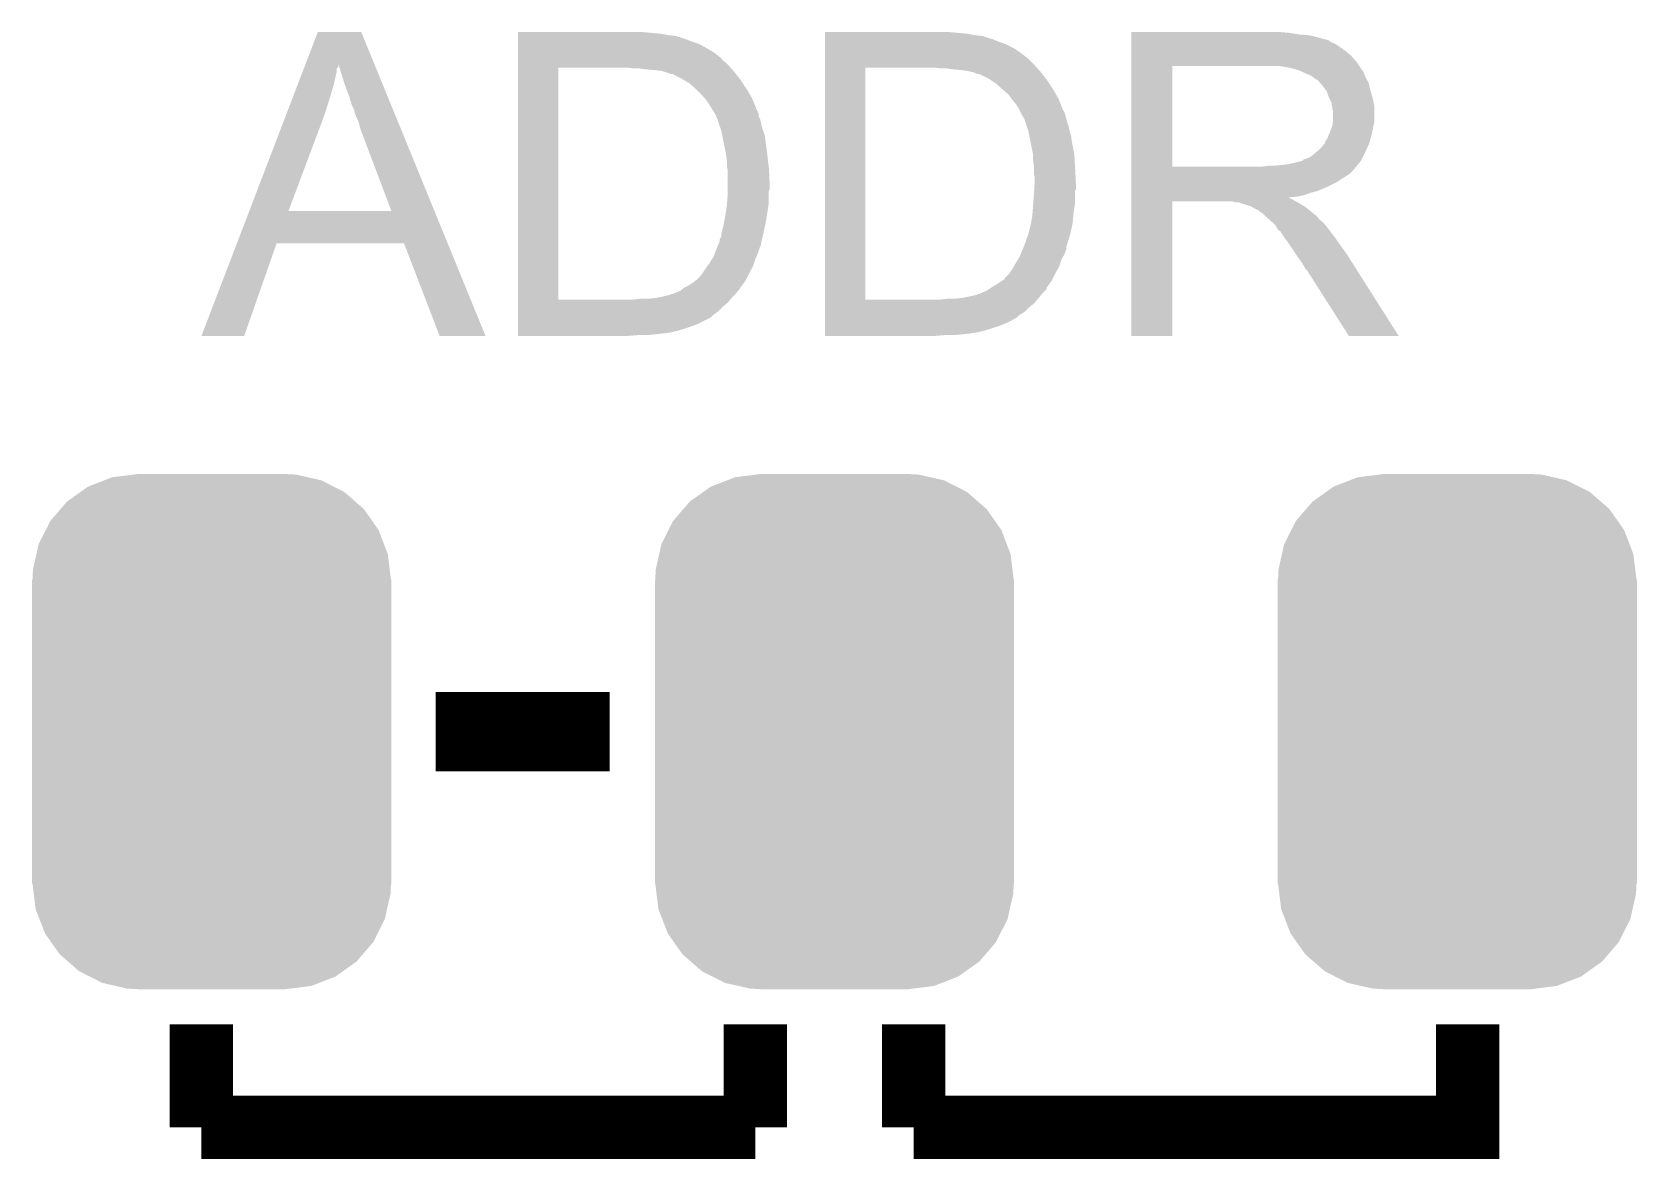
# Model space of a CAD drawing. Extents: x -0.05 to 0.95, y -0.15 to 1.54.
# Drawn here: x 0.3586 to 0.5614, y 0.166 to 0.3084 of the extents above; entities that cross this region are included whole.
import ezdxf

# ---------------------------------------------------------------- set-up
doc = ezdxf.new("R2010")
doc.units = 0
doc.layers.get('0').update_dxf_attribs({"linetype": 'CONTINUOUS'})
doc.layers.add('AIR_QUALITY3_CLICK_V100_GTO', color=14, linetype='CONTINUOUS')
doc.layers.add('AIR_QUALITY3_CLICK_V100_GTS', color=12, linetype='CONTINUOUS')

# ---------------------------------------------------------------- blocks, each defined once
blk = doc.blocks.new('CUSTOM_50')
for points in [[(-0.01259, 0.03214), (-0.00989, 0.03248), (0.01215, 0.03214), (0.01065, 0.03248)], [(-0.00989, 0.03248), (-0.00935, 0.03255), (0.01065, 0.03248), (0.00935, 0.03255)], [(-0.01657, 0.03029), (-0.01563, 0.03096), (0.01674, 0.03029), (0.01541, 0.03096)], [(-0.01563, 0.03096), (-0.01356, 0.03176), (0.01541, 0.03096), (0.01383, 0.03176)], [(-0.01356, 0.03176), (-0.01259, 0.03214), (0.01383, 0.03176), (0.01215, 0.03214)], [(-0.01908, 0.02815), (-0.01829, 0.02907), (0.0192, 0.02815), (0.01814, 0.02907)], [(-0.01829, 0.02907), (-0.01657, 0.03029), (0.01814, 0.02907), (0.01674, 0.03029)], [(-0.02097, 0.02548), (-0.02041, 0.0266), (0.02108, 0.02548), (0.0203, 0.0266)], [(-0.02041, 0.0266), (-0.01908, 0.02815), (0.0203, 0.0266), (0.0192, 0.02815)], [(-0.02188, 0.02368), (-0.02097, 0.02548), (0.02177, 0.02368), (0.02108, 0.02548)], [(-0.02259, 0.0205), (-0.02215, 0.02244), (0.02249, 0.0205), (0.02225, 0.02244)], [(-0.02215, 0.02244), (-0.02188, 0.02368), (0.02225, 0.02244), (0.02177, 0.02368)], [(-0.02265, 0.0192), (-0.02259, 0.0205), (0.02265, 0.0192), (0.02249, 0.0205)], [(-0.0227, -0.0192), (-0.0227, 0.0192), (0.0227, -0.0192), (0.0227, 0.0192)], [(-0.02249, -0.0205), (-0.02265, -0.0192), (0.02259, -0.0205), (0.02265, -0.0192)], [(-0.02225, -0.02244), (-0.02249, -0.0205), (0.02215, -0.02244), (0.02259, -0.0205)], [(-0.02177, -0.02368), (-0.02225, -0.02244), (0.02188, -0.02368), (0.02215, -0.02244)], [(-0.02108, -0.02548), (-0.02177, -0.02368), (0.02097, -0.02548), (0.02188, -0.02368)], [(-0.0203, -0.0266), (-0.02108, -0.02548), (0.02041, -0.0266), (0.02097, -0.02548)], [(-0.0192, -0.02815), (-0.0203, -0.0266), (0.01908, -0.02815), (0.02041, -0.0266)], [(-0.01814, -0.02907), (-0.0192, -0.02815), (0.01829, -0.02907), (0.01908, -0.02815)], [(-0.01674, -0.03029), (-0.01814, -0.02907), (0.01657, -0.03029), (0.01829, -0.02907)], [(-0.01541, -0.03096), (-0.01674, -0.03029), (0.01563, -0.03096), (0.01657, -0.03029)], [(-0.01383, -0.03176), (-0.01541, -0.03096), (0.01356, -0.03176), (0.01563, -0.03096)], [(-0.01215, -0.03214), (-0.01383, -0.03176), (0.01259, -0.03214), (0.01356, -0.03176)], [(-0.01065, -0.03248), (-0.01215, -0.03214), (0.00989, -0.03248), (0.01259, -0.03214)], [(-0.00935, -0.03255), (-0.01065, -0.03248), (0.00935, -0.03255), (0.00989, -0.03248)]]:
    blk.add_solid(points)

msp = doc.modelspace()

# ---------------------------------------------------------------- linework, layer by layer
at = {"layer": 'AIR_QUALITY3_CLICK_V100_GTO'}
for points, const_width in [([(0.4096, 0.22), (0.4316, 0.22)], 0.01), ([(0.38, 0.17), (0.38, 0.183)], 0.008), ([(0.45, 0.17), (0.45, 0.183)], 0.008), ([(0.47, 0.17), (0.47, 0.183)], 0.008), ([(0.47, 0.17), (0.54, 0.17), (0.54, 0.183)], 0.008), ([(0.38, 0.17), (0.45, 0.17)], 0.008)]:
    msp.add_lwpolyline(points, dxfattribs=dict(at, const_width=const_width))
for points in [[(0.39317, 0.30439), (0.3947, 0.3084), (0.40184, 0.30439), (0.4002, 0.3084)], [(0.3947, 0.3084), (0.3947, 0.3084), (0.4002, 0.3084), (0.3947, 0.3084)], [(0.42, 0.3082), (0.42, 0.3084), (0.438, 0.3082), (0.4358, 0.3084)], [(0.4588, 0.3082), (0.4588, 0.3084), (0.4767, 0.3082), (0.4745, 0.3084)], [(0.4975, 0.3083), (0.4975, 0.3084), (0.5175, 0.3083), (0.5163, 0.3084)], [(0.4975, 0.3081), (0.4975, 0.3083), (0.5187, 0.3081), (0.5175, 0.3083)], [(0.42, 0.308), (0.42, 0.3082), (0.4391, 0.308), (0.438, 0.3082)], [(0.42, 0.3079), (0.42, 0.308), (0.4401, 0.3079), (0.4391, 0.308)], [(0.42, 0.3078), (0.42, 0.3079), (0.4402, 0.3078), (0.4401, 0.3079)], [(0.42, 0.3077), (0.42, 0.3078), (0.4406, 0.3077), (0.4404, 0.3078)], [(0.42, 0.3078), (0.42, 0.3078), (0.4404, 0.3078), (0.4402, 0.3078)], [(0.42, 0.3075), (0.42, 0.3077), (0.4412, 0.3075), (0.4406, 0.3077)], [(0.42, 0.3072), (0.42, 0.3075), (0.442, 0.3072), (0.4412, 0.3075)], [(0.42, 0.3069), (0.42, 0.3072), (0.4429, 0.3069), (0.442, 0.3072)], [(0.42, 0.3064), (0.42, 0.3069), (0.4438, 0.3064), (0.4429, 0.3069)], [(0.42, 0.3058), (0.42, 0.3064), (0.4448, 0.3058), (0.4438, 0.3064)], [(0.4588, 0.308), (0.4588, 0.3082), (0.4778, 0.308), (0.4767, 0.3082)], [(0.4588, 0.3079), (0.4588, 0.308), (0.4788, 0.3079), (0.4778, 0.308)], [(0.4588, 0.3078), (0.4588, 0.3079), (0.479, 0.3078), (0.4788, 0.3079)], [(0.4588, 0.3077), (0.4588, 0.3078), (0.4793, 0.3077), (0.4791, 0.3078)], [(0.4588, 0.3078), (0.4588, 0.3078), (0.4791, 0.3078), (0.479, 0.3078)], [(0.4588, 0.3075), (0.4588, 0.3077), (0.48, 0.3075), (0.4793, 0.3077)], [(0.4588, 0.3072), (0.4588, 0.3075), (0.4807, 0.3072), (0.48, 0.3075)], [(0.4588, 0.3069), (0.4588, 0.3072), (0.4816, 0.3069), (0.4807, 0.3072)], [(0.4588, 0.3064), (0.4588, 0.3069), (0.4826, 0.3064), (0.4816, 0.3069)], [(0.4588, 0.3058), (0.4588, 0.3064), (0.4835, 0.3058), (0.4826, 0.3064)], [(0.4975, 0.308), (0.4975, 0.3081), (0.52, 0.308), (0.5187, 0.3081)], [(0.4975, 0.3077), (0.4975, 0.308), (0.5212, 0.3077), (0.52, 0.308)], [(0.4975, 0.3075), (0.4975, 0.3077), (0.5219, 0.3075), (0.5212, 0.3077)], [(0.4975, 0.3074), (0.4975, 0.3075), (0.5224, 0.3074), (0.5219, 0.3075)], [(0.4975, 0.3073), (0.4975, 0.3074), (0.5225, 0.3073), (0.5224, 0.3074)], [(0.4975, 0.3071), (0.4975, 0.3073), (0.5228, 0.3071), (0.5225, 0.3073)], [(0.4975, 0.3069), (0.4975, 0.3071), (0.5233, 0.3069), (0.5228, 0.3071)], [(0.4975, 0.3065), (0.4975, 0.3069), (0.5239, 0.3065), (0.5233, 0.3069)], [(0.4975, 0.306), (0.4975, 0.3065), (0.5246, 0.306), (0.5239, 0.3065)], [(0.39302, 0.304), (0.39317, 0.30439), (0.3973, 0.304), (0.3973, 0.30439)], [(0.3981, 0.3018), (0.3973, 0.30439), (0.4029, 0.3018), (0.40184, 0.30439)], [(0.42, 0.3051), (0.42, 0.3058), (0.4457, 0.3051), (0.4448, 0.3058)], [(0.42, 0.305), (0.42, 0.3051), (0.4457, 0.305), (0.4457, 0.3051)], [(0.42, 0.3048), (0.42, 0.305), (0.4459, 0.3048), (0.4458, 0.305)], [(0.42, 0.305), (0.42, 0.305), (0.4458, 0.305), (0.4457, 0.305)], [(0.42, 0.3046), (0.42, 0.3048), (0.4462, 0.3046), (0.4459, 0.3048)], [(0.42, 0.3041), (0.42, 0.3046), (0.4467, 0.3041), (0.4462, 0.3046)], [(0.4588, 0.3051), (0.4588, 0.3058), (0.4844, 0.3051), (0.4835, 0.3058)], [(0.4588, 0.3041), (0.4588, 0.3051), (0.4854, 0.3041), (0.4844, 0.3051)], [(0.4975, 0.3054), (0.4975, 0.306), (0.5253, 0.3054), (0.5246, 0.306)], [(0.4975, 0.3046), (0.4975, 0.3054), (0.526, 0.3046), (0.5253, 0.3054)], [(0.4975, 0.3041), (0.4975, 0.3046), (0.52633, 0.3041), (0.526, 0.3046)], [(0.39229, 0.3021), (0.39263, 0.303), (0.3968, 0.3021), (0.397, 0.303)], [(0.39263, 0.303), (0.39279, 0.3034), (0.397, 0.303), (0.3971, 0.3034)], [(0.39279, 0.3034), (0.39294, 0.3038), (0.3971, 0.3034), (0.3971, 0.3038)], [(0.39294, 0.3038), (0.39302, 0.304), (0.3971, 0.3038), (0.3973, 0.304)], [(0.42, 0.3039), (0.42, 0.3041), (0.44688, 0.3039), (0.4467, 0.3041)], [(0.42, 0.2746), (0.42, 0.3039), (0.4251, 0.2746), (0.4251, 0.3039)], [(0.42, 0.3039), (0.42, 0.3039), (0.4251, 0.3039), (0.434, 0.3039)], [(0.4347, 0.3038), (0.434, 0.3039), (0.44696, 0.3038), (0.44688, 0.3039)], [(0.4361, 0.3037), (0.4354, 0.3038), (0.44705, 0.3037), (0.44696, 0.3038)], [(0.4372, 0.3036), (0.4361, 0.3037), (0.44714, 0.3036), (0.44705, 0.3037)], [(0.4381, 0.3035), (0.4372, 0.3036), (0.44723, 0.3035), (0.44714, 0.3036)], [(0.4388, 0.3033), (0.4381, 0.3035), (0.4474, 0.3033), (0.44723, 0.3035)], [(0.4393, 0.3031), (0.4388, 0.3033), (0.44756, 0.3031), (0.4474, 0.3033)], [(0.4397, 0.303), (0.4396, 0.3031), (0.44763, 0.303), (0.44756, 0.3031)], [(0.4407, 0.3025), (0.4397, 0.303), (0.44802, 0.3025), (0.44763, 0.303)], [(0.44087, 0.3024), (0.4407, 0.3025), (0.4481, 0.3024), (0.44802, 0.3025)], [(0.4417, 0.3019), (0.44087, 0.3024), (0.44843, 0.3019), (0.4481, 0.3024)], [(0.4588, 0.3039), (0.4588, 0.3041), (0.48557, 0.3039), (0.4854, 0.3041)], [(0.4588, 0.2746), (0.4588, 0.3039), (0.4639, 0.2746), (0.4639, 0.3039)], [(0.4588, 0.3039), (0.4588, 0.3039), (0.4639, 0.3039), (0.4727, 0.3039)], [(0.4735, 0.3038), (0.4727, 0.3039), (0.48566, 0.3038), (0.48557, 0.3039)], [(0.4748, 0.3037), (0.4742, 0.3038), (0.48575, 0.3037), (0.48566, 0.3038)], [(0.476, 0.3036), (0.4748, 0.3037), (0.48584, 0.3036), (0.48575, 0.3037)], [(0.4768, 0.3035), (0.476, 0.3036), (0.48593, 0.3035), (0.48584, 0.3036)], [(0.4776, 0.3033), (0.4768, 0.3035), (0.4861, 0.3033), (0.48593, 0.3035)], [(0.4781, 0.3031), (0.4776, 0.3033), (0.48626, 0.3031), (0.4861, 0.3033)], [(0.4795, 0.3025), (0.4783, 0.3031), (0.48672, 0.3025), (0.48626, 0.3031)], [(0.47965, 0.3024), (0.4795, 0.3025), (0.4868, 0.3024), (0.48672, 0.3025)], [(0.4804, 0.3019), (0.47965, 0.3024), (0.48713, 0.3019), (0.4868, 0.3024)], [(0.4975, 0.2914), (0.4975, 0.3041), (0.5027, 0.2914), (0.5027, 0.3041)], [(0.4975, 0.3041), (0.4975, 0.3041), (0.5027, 0.3041), (0.5148, 0.3041)], [(0.5175, 0.3039), (0.5163, 0.3041), (0.52647, 0.3039), (0.52633, 0.3041)], [(0.51823, 0.3037), (0.5175, 0.3039), (0.5266, 0.3037), (0.52647, 0.3039)], [(0.5186, 0.3036), (0.51823, 0.3037), (0.5266, 0.3036), (0.5266, 0.3037)], [(0.5195, 0.3032), (0.5186, 0.3036), (0.5269, 0.3032), (0.5267, 0.3036)], [(0.5186, 0.3036), (0.5186, 0.3036), (0.5267, 0.3036), (0.5266, 0.3036)], [(0.5202, 0.3029), (0.5195, 0.3032), (0.52702, 0.3029), (0.5269, 0.3032)], [(0.52047, 0.3027), (0.5202, 0.3029), (0.5271, 0.3027), (0.52702, 0.3029)], [(0.5206, 0.3026), (0.52047, 0.3027), (0.52716, 0.3026), (0.5271, 0.3027)], [(0.5209, 0.3024), (0.5206, 0.3026), (0.52727, 0.3024), (0.52716, 0.3026)], [(0.52135, 0.302), (0.521, 0.3024), (0.5275, 0.302), (0.52727, 0.3024)], [(0.39087, 0.2984), (0.39187, 0.301), (0.3957, 0.2984), (0.3965, 0.301)], [(0.39187, 0.301), (0.39229, 0.3021), (0.3965, 0.301), (0.3968, 0.3021)], [(0.3986, 0.3005), (0.3981, 0.3018), (0.40343, 0.3005), (0.4029, 0.3018)], [(0.399, 0.2992), (0.3986, 0.3005), (0.40396, 0.2992), (0.40343, 0.3005)], [(0.4425, 0.3012), (0.4417, 0.3019), (0.4489, 0.3012), (0.44843, 0.3019)], [(0.4432, 0.3005), (0.4425, 0.3012), (0.44931, 0.3005), (0.4489, 0.3012)], [(0.44363, 0.3), (0.4432, 0.3005), (0.4496, 0.3), (0.44931, 0.3005)], [(0.4812, 0.3012), (0.4804, 0.3019), (0.4876, 0.3012), (0.48713, 0.3019)], [(0.482, 0.3005), (0.4812, 0.3012), (0.48801, 0.3005), (0.4876, 0.3012)], [(0.48236, 0.3), (0.482, 0.3005), (0.4883, 0.3), (0.48801, 0.3005)], [(0.5217, 0.3016), (0.52135, 0.302), (0.52759, 0.3016), (0.5275, 0.302)], [(0.52206, 0.3011), (0.5217, 0.3016), (0.5277, 0.3011), (0.52759, 0.3016)], [(0.5222, 0.3009), (0.52206, 0.3011), (0.52776, 0.3009), (0.5277, 0.3011)], [(0.5225, 0.3001), (0.5222, 0.3009), (0.528, 0.3001), (0.52776, 0.3009)], [(0.39034, 0.297), (0.39087, 0.2984), (0.3952, 0.297), (0.3957, 0.2984)], [(0.3993, 0.2986), (0.399, 0.2992), (0.40421, 0.2986), (0.40396, 0.2992)], [(0.3994, 0.2981), (0.3993, 0.2986), (0.40441, 0.2981), (0.40421, 0.2986)], [(0.4438, 0.2998), (0.44363, 0.3), (0.44968, 0.2998), (0.4496, 0.3)], [(0.4442, 0.2992), (0.4438, 0.2998), (0.44992, 0.2992), (0.44968, 0.2998)], [(0.4443, 0.299), (0.4442, 0.2992), (0.45, 0.299), (0.44992, 0.2992)], [(0.4444, 0.2989), (0.4443, 0.299), (0.45004, 0.2989), (0.45, 0.299)], [(0.4445, 0.2987), (0.4444, 0.2989), (0.45012, 0.2987), (0.45004, 0.2989)], [(0.44463, 0.2985), (0.4445, 0.2987), (0.4502, 0.2985), (0.45012, 0.2987)], [(0.4447, 0.2984), (0.44463, 0.2985), (0.4503, 0.2984), (0.4502, 0.2985)], [(0.4449, 0.2981), (0.4447, 0.2984), (0.4504, 0.2981), (0.4503, 0.2984)], [(0.4825, 0.2998), (0.48236, 0.3), (0.48838, 0.2998), (0.4883, 0.3)], [(0.483, 0.2992), (0.4825, 0.2998), (0.48862, 0.2992), (0.48838, 0.2998)], [(0.4831, 0.299), (0.483, 0.2992), (0.4887, 0.299), (0.48862, 0.2992)], [(0.4832, 0.2989), (0.4831, 0.299), (0.48874, 0.2989), (0.4887, 0.299)], [(0.4834, 0.2985), (0.4832, 0.2989), (0.4889, 0.2985), (0.48874, 0.2989)], [(0.48345, 0.2984), (0.4834, 0.2985), (0.489, 0.2984), (0.4889, 0.2985)], [(0.4836, 0.2981), (0.48345, 0.2984), (0.4891, 0.2981), (0.489, 0.2984)], [(0.5228, 0.2995), (0.5225, 0.3001), (0.52812, 0.2995), (0.528, 0.3001)], [(0.52286, 0.2991), (0.5228, 0.2995), (0.5282, 0.2991), (0.52812, 0.2995)], [(0.5229, 0.2988), (0.52286, 0.2991), (0.5282, 0.2988), (0.5282, 0.2991)], [(0.523, 0.2983), (0.5229, 0.2988), (0.5282, 0.2983), (0.5282, 0.2988)], [(0.523, 0.2972), (0.523, 0.2983), (0.5282, 0.2972), (0.5282, 0.2983)], [(0.38605, 0.2858), (0.39034, 0.297), (0.391, 0.2858), (0.3952, 0.297)], [(0.3996, 0.2976), (0.3994, 0.2981), (0.40462, 0.2976), (0.40441, 0.2981)], [(0.3998, 0.2972), (0.3996, 0.2976), (0.40478, 0.2972), (0.40462, 0.2976)], [(0.4, 0.2966), (0.3998, 0.2972), (0.40502, 0.2966), (0.40478, 0.2972)], [(0.4, 0.2964), (0.4, 0.2966), (0.40511, 0.2964), (0.40502, 0.2966)], [(0.404, 0.2858), (0.4, 0.2964), (0.40944, 0.2858), (0.40511, 0.2964)], [(0.44503, 0.2978), (0.4449, 0.2981), (0.4504, 0.2978), (0.4504, 0.2981)], [(0.4452, 0.2974), (0.44503, 0.2978), (0.4506, 0.2974), (0.4504, 0.2978)], [(0.44533, 0.297), (0.4452, 0.2974), (0.4507, 0.297), (0.4506, 0.2974)], [(0.4455, 0.2965), (0.44533, 0.297), (0.4508, 0.2965), (0.4507, 0.297)], [(0.4457, 0.2959), (0.4455, 0.2965), (0.451, 0.2959), (0.4508, 0.2965)], [(0.48377, 0.2978), (0.4836, 0.2981), (0.4892, 0.2978), (0.4891, 0.2981)], [(0.484, 0.2974), (0.48377, 0.2978), (0.4893, 0.2974), (0.4892, 0.2978)], [(0.48413, 0.297), (0.484, 0.2974), (0.4894, 0.297), (0.4893, 0.2974)], [(0.4843, 0.2965), (0.48413, 0.297), (0.4896, 0.2965), (0.4894, 0.297)], [(0.4845, 0.2959), (0.4843, 0.2965), (0.4897, 0.2959), (0.4896, 0.2965)], [(0.5225, 0.2955), (0.5229, 0.2965), (0.5279, 0.2955), (0.5281, 0.2965)], [(0.5229, 0.2965), (0.52296, 0.2969), (0.5281, 0.2965), (0.5282, 0.2969)], [(0.52296, 0.2969), (0.523, 0.2972), (0.5282, 0.2969), (0.5282, 0.2972)], [(0.44582, 0.2953), (0.4457, 0.2959), (0.4512, 0.2953), (0.451, 0.2959)], [(0.44598, 0.2945), (0.44582, 0.2953), (0.4513, 0.2945), (0.4512, 0.2953)], [(0.44628, 0.293), (0.44598, 0.2945), (0.4515, 0.293), (0.4513, 0.2945)], [(0.48462, 0.2953), (0.4845, 0.2959), (0.4899, 0.2953), (0.4897, 0.2959)], [(0.48478, 0.2945), (0.48462, 0.2953), (0.49, 0.2945), (0.4899, 0.2953)], [(0.48508, 0.293), (0.48478, 0.2945), (0.4903, 0.293), (0.49, 0.2945)], [(0.5216, 0.2939), (0.522, 0.2944), (0.52737, 0.2939), (0.5276, 0.2944)], [(0.522, 0.2945), (0.5221, 0.2947), (0.52763, 0.2945), (0.52768, 0.2947)], [(0.522, 0.2944), (0.522, 0.2945), (0.5276, 0.2944), (0.52763, 0.2945)], [(0.5221, 0.2947), (0.5223, 0.295), (0.52768, 0.2947), (0.52776, 0.295)], [(0.5223, 0.295), (0.5225, 0.2955), (0.52776, 0.295), (0.5279, 0.2955)], [(0.4463, 0.2929), (0.44628, 0.293), (0.45151, 0.2929), (0.4515, 0.293)], [(0.4464, 0.2922), (0.4463, 0.2929), (0.45159, 0.2922), (0.45151, 0.2929)], [(0.4464, 0.2915), (0.4464, 0.2922), (0.45168, 0.2915), (0.45159, 0.2922)], [(0.4851, 0.2929), (0.48508, 0.293), (0.49031, 0.2929), (0.4903, 0.293)], [(0.4851, 0.2922), (0.4851, 0.2929), (0.49035, 0.2922), (0.49031, 0.2929)], [(0.4852, 0.2915), (0.4851, 0.2922), (0.49039, 0.2915), (0.49035, 0.2922)], [(0.5182, 0.2919), (0.519, 0.2921), (0.52633, 0.2919), (0.5265, 0.2921)], [(0.5191, 0.2921), (0.5193, 0.2923), (0.5265, 0.2921), (0.5266, 0.2923)], [(0.5193, 0.2923), (0.5196, 0.2924), (0.5266, 0.2923), (0.52665, 0.2924)], [(0.5196, 0.2924), (0.5201, 0.2926), (0.52665, 0.2924), (0.52675, 0.2926)], [(0.5201, 0.2926), (0.52097, 0.2933), (0.52675, 0.2926), (0.5271, 0.2933)], [(0.52097, 0.2933), (0.5211, 0.2934), (0.5271, 0.2933), (0.52715, 0.2934)], [(0.5211, 0.2934), (0.5216, 0.2939), (0.52715, 0.2934), (0.52737, 0.2939)], [(0.44644, 0.2913), (0.4464, 0.2915), (0.4517, 0.2913), (0.45168, 0.2915)], [(0.4465, 0.291), (0.44644, 0.2913), (0.45172, 0.291), (0.4517, 0.2913)], [(0.4465, 0.2894), (0.4465, 0.291), (0.4518, 0.2894), (0.45172, 0.291)], [(0.4852, 0.2913), (0.4852, 0.2915), (0.4904, 0.2913), (0.49039, 0.2915)], [(0.4852, 0.2905), (0.4852, 0.2913), (0.49044, 0.2905), (0.4904, 0.2913)], [(0.4853, 0.29), (0.4852, 0.2905), (0.49047, 0.29), (0.49044, 0.2905)], [(0.4975, 0.291), (0.4975, 0.2914), (0.5256, 0.291), (0.52592, 0.2914)], [(0.4975, 0.2914), (0.4975, 0.2914), (0.5141, 0.2914), (0.5027, 0.2914)], [(0.4975, 0.2905), (0.4975, 0.291), (0.5251, 0.2905), (0.5256, 0.291)], [(0.4975, 0.2901), (0.4975, 0.2905), (0.5245, 0.2901), (0.5251, 0.2905)], [(0.4975, 0.2898), (0.4975, 0.2901), (0.524, 0.2898), (0.5245, 0.2901)], [(0.5141, 0.2914), (0.5148, 0.2915), (0.52592, 0.2914), (0.526, 0.2915)], [(0.5155, 0.2915), (0.5173, 0.2917), (0.526, 0.2915), (0.52617, 0.2917)], [(0.5173, 0.2917), (0.5182, 0.2919), (0.52617, 0.2917), (0.52633, 0.2919)], [(0.4465, 0.2886), (0.4465, 0.2894), (0.4518, 0.2886), (0.4518, 0.2894)], [(0.4465, 0.2883), (0.4465, 0.2886), (0.4517, 0.2883), (0.4518, 0.2886)], [(0.4465, 0.2879), (0.4465, 0.2883), (0.4517, 0.2879), (0.4517, 0.2883)], [(0.4852, 0.2879), (0.48523, 0.2883), (0.4904, 0.2879), (0.4904, 0.2883)], [(0.48523, 0.2883), (0.48524, 0.2886), (0.4904, 0.2883), (0.4905, 0.2886)], [(0.48524, 0.2886), (0.48529, 0.2894), (0.4905, 0.2886), (0.4905, 0.2894)], [(0.48529, 0.2894), (0.4853, 0.2895), (0.4905, 0.2894), (0.49049, 0.2895)], [(0.4853, 0.2895), (0.4853, 0.29), (0.49049, 0.2895), (0.49047, 0.29)], [(0.4975, 0.2895), (0.4975, 0.2898), (0.5236, 0.2895), (0.524, 0.2898)], [(0.4975, 0.2889), (0.4975, 0.2895), (0.5224, 0.2889), (0.5236, 0.2895)], [(0.4975, 0.2883), (0.4975, 0.2889), (0.521, 0.2883), (0.5224, 0.2889)], [(0.4975, 0.2881), (0.4975, 0.2883), (0.5202, 0.2881), (0.521, 0.2883)], [(0.4975, 0.2878), (0.4975, 0.2881), (0.5194, 0.2878), (0.5202, 0.2881)], [(0.44625, 0.2855), (0.4464, 0.2865), (0.4515, 0.2855), (0.45165, 0.2865)], [(0.4464, 0.2865), (0.44642, 0.2868), (0.45165, 0.2865), (0.4517, 0.2868)], [(0.44642, 0.2868), (0.4465, 0.2879), (0.4517, 0.2868), (0.4517, 0.2879)], [(0.48502, 0.2855), (0.4851, 0.2865), (0.4902, 0.2855), (0.49035, 0.2865)], [(0.4851, 0.2865), (0.48512, 0.2868), (0.49035, 0.2865), (0.4904, 0.2868)], [(0.48512, 0.2868), (0.4852, 0.2879), (0.4904, 0.2868), (0.4904, 0.2879)], [(0.4975, 0.2876), (0.4975, 0.2878), (0.5184, 0.2876), (0.5194, 0.2878)], [(0.4975, 0.2875), (0.4975, 0.2876), (0.5174, 0.2875), (0.5184, 0.2876)], [(0.4975, 0.2874), (0.4975, 0.2875), (0.5175, 0.2874), (0.5174, 0.2875)], [(0.4975, 0.2873), (0.4975, 0.2874), (0.5178, 0.2873), (0.5175, 0.2874)], [(0.4975, 0.2871), (0.4975, 0.2873), (0.5181, 0.2871), (0.5178, 0.2873)], [(0.4975, 0.287), (0.4975, 0.2871), (0.5183, 0.287), (0.5181, 0.2871)], [(0.4975, 0.27), (0.4975, 0.287), (0.5027, 0.27), (0.5027, 0.287)], [(0.4975, 0.287), (0.4975, 0.287), (0.5027, 0.287), (0.5103, 0.287)], [(0.5106, 0.2869), (0.5103, 0.287), (0.5185, 0.2869), (0.5183, 0.287)], [(0.5113, 0.2868), (0.5111, 0.2869), (0.51867, 0.2868), (0.5185, 0.2869)], [(0.5122, 0.2865), (0.5113, 0.2868), (0.51917, 0.2865), (0.51867, 0.2868)], [(0.5126, 0.2864), (0.5122, 0.2865), (0.51933, 0.2864), (0.51917, 0.2865)], [(0.51275, 0.2863), (0.5126, 0.2864), (0.5195, 0.2863), (0.51933, 0.2864)], [(0.5129, 0.2862), (0.51275, 0.2863), (0.51963, 0.2862), (0.5195, 0.2863)], [(0.5135, 0.2859), (0.5129, 0.2862), (0.52, 0.2859), (0.51963, 0.2862)], [(0.38448, 0.2817), (0.38605, 0.2858), (0.41112, 0.2817), (0.40944, 0.2858)], [(0.38605, 0.2858), (0.38605, 0.2858), (0.404, 0.2858), (0.391, 0.2858)], [(0.4457, 0.2829), (0.446, 0.2841), (0.451, 0.2829), (0.45126, 0.2841)], [(0.446, 0.2841), (0.44604, 0.2843), (0.45126, 0.2841), (0.4513, 0.2843)], [(0.44604, 0.2843), (0.4462, 0.2852), (0.4513, 0.2843), (0.45145, 0.2852)], [(0.4462, 0.2852), (0.44625, 0.2855), (0.45145, 0.2852), (0.4515, 0.2855)], [(0.4845, 0.2829), (0.4848, 0.2841), (0.4898, 0.2829), (0.49006, 0.2841)], [(0.4848, 0.2841), (0.48484, 0.2843), (0.49006, 0.2841), (0.4901, 0.2843)], [(0.48484, 0.2843), (0.485, 0.2852), (0.4901, 0.2843), (0.49018, 0.2852)], [(0.485, 0.2852), (0.48502, 0.2855), (0.49018, 0.2852), (0.4902, 0.2855)], [(0.5136, 0.2858), (0.5136, 0.2859), (0.52012, 0.2858), (0.52, 0.2859)], [(0.5141, 0.2855), (0.5136, 0.2858), (0.5205, 0.2855), (0.52012, 0.2858)], [(0.5142, 0.2854), (0.5141, 0.2855), (0.5206, 0.2854), (0.5205, 0.2855)], [(0.5144, 0.2852), (0.5142, 0.2854), (0.5209, 0.2852), (0.5206, 0.2854)], [(0.5145, 0.2851), (0.5144, 0.2852), (0.52098, 0.2851), (0.5209, 0.2852)], [(0.51495, 0.2847), (0.5145, 0.2851), (0.5213, 0.2847), (0.52098, 0.2851)], [(0.5154, 0.2843), (0.51495, 0.2847), (0.52178, 0.2843), (0.5213, 0.2847)], [(0.5155, 0.2842), (0.5154, 0.2843), (0.5219, 0.2842), (0.52178, 0.2843)], [(0.5158, 0.2839), (0.5155, 0.2842), (0.52213, 0.2839), (0.5219, 0.2842)], [(0.44534, 0.2816), (0.4455, 0.282), (0.4507, 0.2816), (0.45079, 0.282)], [(0.4455, 0.2822), (0.4457, 0.2826), (0.45084, 0.2822), (0.45093, 0.2826)], [(0.4455, 0.282), (0.4455, 0.2822), (0.45079, 0.282), (0.45084, 0.2822)], [(0.4457, 0.2826), (0.4457, 0.2829), (0.45093, 0.2826), (0.451, 0.2829)], [(0.48404, 0.2816), (0.4842, 0.282), (0.4894, 0.2816), (0.48952, 0.282)], [(0.4842, 0.2821), (0.4843, 0.2822), (0.48955, 0.2821), (0.48958, 0.2822)], [(0.4842, 0.282), (0.4842, 0.2821), (0.48952, 0.282), (0.48955, 0.2821)], [(0.4843, 0.2824), (0.4844, 0.2826), (0.48965, 0.2824), (0.48971, 0.2826)], [(0.4843, 0.2822), (0.4843, 0.2824), (0.48958, 0.2822), (0.48965, 0.2824)], [(0.4844, 0.2826), (0.4845, 0.2829), (0.48971, 0.2826), (0.4898, 0.2829)], [(0.516, 0.2835), (0.5158, 0.2839), (0.52243, 0.2835), (0.52213, 0.2839)], [(0.5161, 0.2834), (0.516, 0.2835), (0.5225, 0.2834), (0.52243, 0.2835)], [(0.5162, 0.2833), (0.5161, 0.2834), (0.52258, 0.2833), (0.5225, 0.2834)], [(0.5168, 0.2825), (0.5163, 0.2833), (0.5232, 0.2825), (0.52258, 0.2833)], [(0.5174, 0.2817), (0.5168, 0.2825), (0.52376, 0.2817), (0.5232, 0.2825)], [(0.38, 0.27), (0.38448, 0.2817), (0.3854, 0.27), (0.3895, 0.2817)], [(0.38448, 0.2817), (0.38448, 0.2817), (0.3895, 0.2817), (0.4056, 0.2817)], [(0.4101, 0.27), (0.4056, 0.2817), (0.4159, 0.27), (0.41112, 0.2817)], [(0.44451, 0.2797), (0.4447, 0.28), (0.45, 0.2797), (0.45013, 0.28)], [(0.4447, 0.28), (0.44486, 0.2804), (0.45013, 0.28), (0.4503, 0.2804)], [(0.44486, 0.2804), (0.44522, 0.2813), (0.4503, 0.2804), (0.4506, 0.2813)], [(0.44522, 0.2813), (0.44526, 0.2814), (0.4506, 0.2813), (0.4507, 0.2814)], [(0.44526, 0.2814), (0.44534, 0.2816), (0.4507, 0.2814), (0.4507, 0.2816)], [(0.48321, 0.2797), (0.4834, 0.28), (0.4887, 0.2797), (0.48887, 0.28)], [(0.4834, 0.28), (0.48356, 0.2804), (0.48887, 0.28), (0.4891, 0.2804)], [(0.48356, 0.2804), (0.4838, 0.281), (0.4891, 0.2804), (0.4893, 0.281)], [(0.4838, 0.281), (0.48392, 0.2813), (0.4893, 0.281), (0.4893, 0.2813)], [(0.48392, 0.2813), (0.48396, 0.2814), (0.4893, 0.2813), (0.4894, 0.2814)], [(0.48396, 0.2814), (0.48404, 0.2816), (0.4894, 0.2814), (0.4894, 0.2816)], [(0.51753, 0.2815), (0.5174, 0.2817), (0.5239, 0.2815), (0.52376, 0.2817)], [(0.51827, 0.2804), (0.51753, 0.2815), (0.5247, 0.2804), (0.5239, 0.2815)], [(0.5186, 0.2799), (0.51827, 0.2804), (0.52502, 0.2799), (0.5247, 0.2804)], [(0.5191, 0.2792), (0.5186, 0.2799), (0.52546, 0.2792), (0.52502, 0.2799)], [(0.443, 0.2775), (0.4433, 0.2779), (0.449, 0.2775), (0.4492, 0.2779)], [(0.4433, 0.2779), (0.4437, 0.2785), (0.4492, 0.2779), (0.44953, 0.2785)], [(0.4437, 0.2785), (0.44391, 0.2788), (0.44953, 0.2785), (0.4497, 0.2788)], [(0.44391, 0.2788), (0.4442, 0.2792), (0.4497, 0.2788), (0.44983, 0.2792)], [(0.4442, 0.2792), (0.44451, 0.2797), (0.44983, 0.2792), (0.45, 0.2797)], [(0.4815, 0.2773), (0.4821, 0.2779), (0.4876, 0.2773), (0.4879, 0.2779)], [(0.4821, 0.2779), (0.4825, 0.2785), (0.4879, 0.2779), (0.48823, 0.2785)], [(0.4825, 0.2785), (0.48267, 0.2788), (0.48823, 0.2785), (0.4884, 0.2788)], [(0.48267, 0.2788), (0.4829, 0.2792), (0.4884, 0.2788), (0.48853, 0.2792)], [(0.4829, 0.2792), (0.48321, 0.2797), (0.48853, 0.2792), (0.4887, 0.2797)], [(0.5195, 0.2785), (0.5191, 0.2792), (0.52591, 0.2785), (0.52546, 0.2792)], [(0.5198, 0.2782), (0.5195, 0.2785), (0.5261, 0.2782), (0.52591, 0.2785)], [(0.5199, 0.278), (0.5198, 0.2782), (0.52622, 0.278), (0.5261, 0.2782)], [(0.525, 0.27), (0.5199, 0.278), (0.5313, 0.27), (0.52622, 0.278)], [(0.4405, 0.2757), (0.44075, 0.2759), (0.4478, 0.2757), (0.448, 0.2759)], [(0.44075, 0.2759), (0.441, 0.2761), (0.448, 0.2759), (0.4481, 0.2761)], [(0.441, 0.2761), (0.4416, 0.2764), (0.4481, 0.2761), (0.44832, 0.2764)], [(0.4416, 0.2764), (0.4422, 0.2768), (0.44832, 0.2764), (0.44862, 0.2768)], [(0.4422, 0.2768), (0.44233, 0.2769), (0.44862, 0.2768), (0.4487, 0.2769)], [(0.44233, 0.2769), (0.4427, 0.2772), (0.4487, 0.2769), (0.44885, 0.2772)], [(0.4427, 0.2772), (0.443, 0.2775), (0.44885, 0.2772), (0.449, 0.2775)], [(0.4792, 0.2757), (0.4795, 0.2759), (0.4866, 0.2757), (0.4868, 0.2759)], [(0.4795, 0.2759), (0.4798, 0.2761), (0.4868, 0.2759), (0.4868, 0.2761)], [(0.4798, 0.2761), (0.4803, 0.2764), (0.4868, 0.2761), (0.48702, 0.2764)], [(0.4803, 0.2764), (0.48105, 0.2769), (0.48702, 0.2764), (0.4874, 0.2769)], [(0.48105, 0.2769), (0.4815, 0.2772), (0.4874, 0.2769), (0.48755, 0.2772)], [(0.4815, 0.2772), (0.4815, 0.2773), (0.48755, 0.2772), (0.4876, 0.2773)], [(0.42, 0.2742), (0.42, 0.2746), (0.4465, 0.2742), (0.44683, 0.2746)], [(0.42, 0.2746), (0.42, 0.2746), (0.4346, 0.2746), (0.4251, 0.2746)], [(0.42, 0.2737), (0.42, 0.2742), (0.4459, 0.2737), (0.4465, 0.2742)], [(0.4346, 0.2746), (0.4354, 0.2747), (0.44683, 0.2746), (0.44692, 0.2747)], [(0.4364, 0.2747), (0.4374, 0.2748), (0.44692, 0.2747), (0.447, 0.2748)], [(0.4374, 0.2748), (0.4384, 0.275), (0.447, 0.2748), (0.4472, 0.275)], [(0.4384, 0.275), (0.4392, 0.2752), (0.4472, 0.275), (0.4474, 0.2752)], [(0.4392, 0.2752), (0.4393, 0.2753), (0.4474, 0.2752), (0.4475, 0.2753)], [(0.4396, 0.2753), (0.44, 0.2755), (0.4475, 0.2753), (0.44765, 0.2755)], [(0.44, 0.2755), (0.4405, 0.2757), (0.44765, 0.2755), (0.4478, 0.2757)], [(0.4588, 0.2742), (0.4588, 0.2746), (0.4853, 0.2742), (0.48563, 0.2746)], [(0.4588, 0.2746), (0.4588, 0.2746), (0.4734, 0.2746), (0.4639, 0.2746)], [(0.4588, 0.2737), (0.4588, 0.2742), (0.4847, 0.2737), (0.4853, 0.2742)], [(0.4734, 0.2746), (0.4742, 0.2747), (0.48563, 0.2746), (0.48572, 0.2747)], [(0.4751, 0.2747), (0.4761, 0.2748), (0.48572, 0.2747), (0.4858, 0.2748)], [(0.4761, 0.2748), (0.4771, 0.275), (0.4858, 0.2748), (0.48596, 0.275)], [(0.4771, 0.275), (0.478, 0.2752), (0.48596, 0.275), (0.48612, 0.2752)], [(0.478, 0.2752), (0.4781, 0.2753), (0.48612, 0.2752), (0.4862, 0.2753)], [(0.4783, 0.2753), (0.4787, 0.2755), (0.4862, 0.2753), (0.4864, 0.2755)], [(0.4787, 0.2755), (0.4792, 0.2757), (0.4864, 0.2755), (0.4866, 0.2757)], [(0.42, 0.2731), (0.42, 0.2737), (0.4453, 0.2731), (0.4459, 0.2737)], [(0.42, 0.2726), (0.42, 0.2731), (0.4446, 0.2726), (0.4453, 0.2731)], [(0.42, 0.2723), (0.42, 0.2726), (0.4443, 0.2723), (0.4446, 0.2726)], [(0.42, 0.2715), (0.42, 0.2723), (0.4427, 0.2715), (0.4443, 0.2723)], [(0.4588, 0.2731), (0.4588, 0.2737), (0.4841, 0.2731), (0.4847, 0.2737)], [(0.4588, 0.2726), (0.4588, 0.2731), (0.4833, 0.2726), (0.4841, 0.2731)], [(0.4588, 0.2723), (0.4588, 0.2726), (0.483, 0.2723), (0.4833, 0.2726)], [(0.4588, 0.2721), (0.4588, 0.2723), (0.4826, 0.2721), (0.483, 0.2723)], [(0.4588, 0.2718), (0.4588, 0.2721), (0.4821, 0.2718), (0.4826, 0.2721)], [(0.4588, 0.2715), (0.4588, 0.2718), (0.4814, 0.2715), (0.4821, 0.2718)], [(0.4159, 0.27), (0.4159, 0.27), (0.4159, 0.27), (0.4101, 0.27)], [(0.42, 0.2712), (0.42, 0.2715), (0.4419, 0.2712), (0.4427, 0.2715)], [(0.42, 0.2709), (0.42, 0.2712), (0.441, 0.2709), (0.4419, 0.2712)], [(0.42, 0.2706), (0.42, 0.2709), (0.44, 0.2706), (0.441, 0.2709)], [(0.42, 0.2705), (0.42, 0.2706), (0.4396, 0.2705), (0.4397, 0.2706)], [(0.42, 0.2706), (0.42, 0.2706), (0.4397, 0.2706), (0.44, 0.2706)], [(0.42, 0.2704), (0.42, 0.2705), (0.439, 0.2704), (0.4396, 0.2705)], [(0.42, 0.2703), (0.42, 0.2704), (0.4382, 0.2703), (0.439, 0.2704)], [(0.42, 0.2702), (0.42, 0.2703), (0.4373, 0.2702), (0.4382, 0.2703)], [(0.42, 0.2701), (0.42, 0.2702), (0.4363, 0.2701), (0.4373, 0.2702)], [(0.42, 0.27), (0.42, 0.2701), (0.43381, 0.27), (0.4351, 0.2701)], [(0.4338, 0.27), (0.42, 0.27), (0.4338, 0.27), (0.43381, 0.27)], [(0.4588, 0.2712), (0.4588, 0.2715), (0.4806, 0.2712), (0.4814, 0.2715)], [(0.4588, 0.2709), (0.4588, 0.2712), (0.4797, 0.2709), (0.4806, 0.2712)], [(0.4588, 0.2706), (0.4588, 0.2709), (0.4787, 0.2706), (0.4797, 0.2709)], [(0.4588, 0.2705), (0.4588, 0.2706), (0.4783, 0.2705), (0.4785, 0.2706)], [(0.4588, 0.2706), (0.4588, 0.2706), (0.4785, 0.2706), (0.4787, 0.2706)], [(0.4588, 0.2704), (0.4588, 0.2705), (0.4777, 0.2704), (0.4783, 0.2705)], [(0.4588, 0.2703), (0.4588, 0.2704), (0.477, 0.2703), (0.4777, 0.2704)], [(0.4588, 0.2702), (0.4588, 0.2703), (0.4761, 0.2702), (0.477, 0.2703)], [(0.4588, 0.2701), (0.4588, 0.2702), (0.475, 0.2701), (0.4761, 0.2702)], [(0.4588, 0.27), (0.4588, 0.2701), (0.47261, 0.27), (0.4739, 0.2701)], [(0.4726, 0.27), (0.4588, 0.27), (0.4726, 0.27), (0.47261, 0.27)], [(0.5313, 0.27), (0.5313, 0.27), (0.5313, 0.27), (0.525, 0.27)]]:
    msp.add_solid(points, dxfattribs=at)

# ---------------------------------------------------------------- block references
at = {"layer": 'AIR_QUALITY3_CLICK_V100_GTS'}
for p in [(0.3813, 0.22), (0.46, 0.22), (0.5387, 0.22)]:
    msp.add_blockref('CUSTOM_50', p, dxfattribs=at)

doc.saveas('drawing.dxf')
